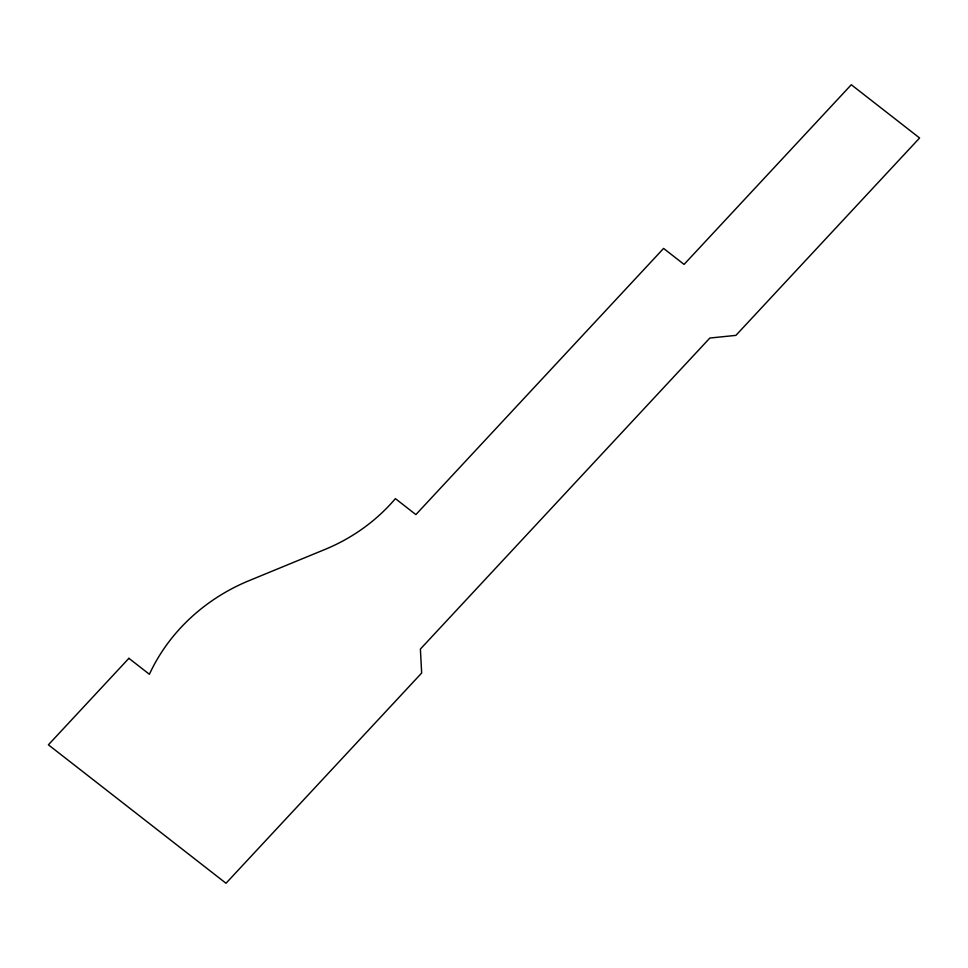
<?xml version="1.0" encoding="UTF-8"?>
<svg xmlns="http://www.w3.org/2000/svg" width="968" height="968" viewBox="0 0 968 968"><rect width="100%" height="100%" fill="white"/><g stroke="black" fill="none" stroke-linecap="round" stroke-linejoin="round"><path stroke-width="1.45" d="M128.901 658.313L48.4 744.815L226.004 883.264L421.661 673.026L420.39 649.068L709.846 338.038L735.898 335.376L919.6 137.988L851.295 84.736L684.086 264.409L663.588 248.425L415.877 514.601L395.392 498.629A171.735 155.388 -19 0 1 325.018 549.425L249.066 580.655A180.266 163.12 -19 0 0 149.399 674.285L128.901 658.313"/></g></svg>
